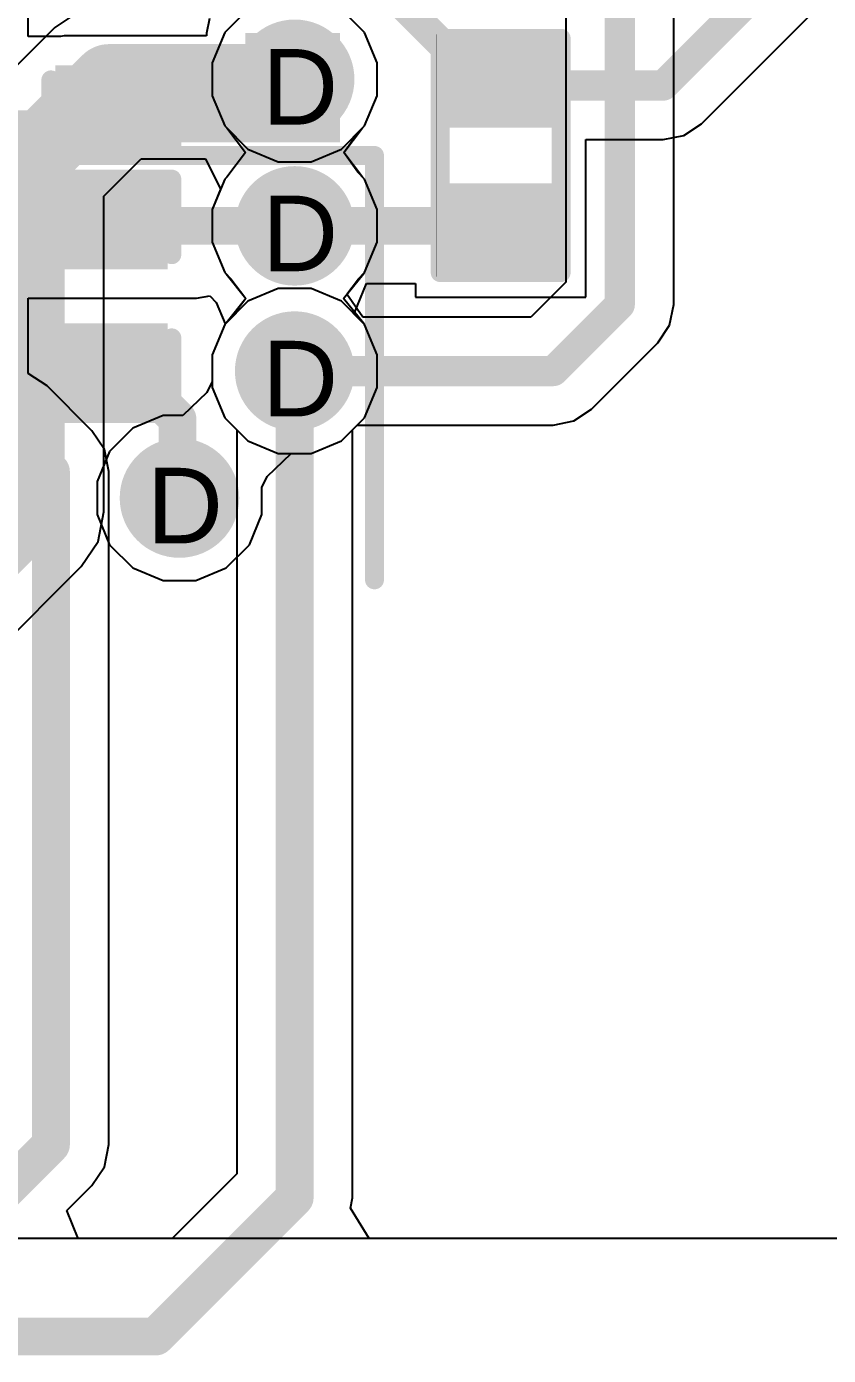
# Model space of a CAD drawing. Header units: inches. Extents: x 0 to 5401, y 0 to 5414.
# Drawn here: x 119.18 to 124.57, y 51.99 to 60.92 of the extents above; entities that cross this region are included whole.
import ezdxf

# ---------------------------------------------------------------- set-up
doc = ezdxf.new("R2010")
doc.units = ezdxf.units.IN
for name, color, linetype in [('Bottom Layer', 5, 'Continuous'), ('Bottom Solder', 6, 'Continuous'), ('Drill Drawing', 1, 'Continuous'), ('Layer 1', 16, 'Continuous'), ('Layer 2', 76, 'Continuous'), ('Top Layer', 1, 'Continuous'), ('Top Overlay', 2, 'Continuous'), ('Top Paste', 8, 'Continuous'), ('Top Solder', 216, 'Continuous'), ('Via Holes', 16, 'Continuous')]:
    doc.layers.add(name, color=color, linetype=linetype)
doc.styles.add('Arial', font='', dxfattribs={"height": 0.2})
doc.styles.get('Arial').set_extended_font_data('Arial')

# ---------------------------------------------------------------- blocks, each defined once
blk = doc.blocks.new('R___0402_69')
at = {"layer": 'Top Layer'}
for points in [[(-0.6985, -0.3175), (-0.6985, 0.3174999999999999), (-0.2413000000000001, 0.3175), (-0.2412999999999999, -0.3174999999999999)], [(0.2413000000000001, -0.3175), (0.2412999999999999, 0.3174999999999999), (0.6985, 0.3175), (0.6985, -0.3174999999999999)]]:
    blk.add_hatch(color=1, dxfattribs=at).paths.add_polyline_path(points)
at = {"layer": 'Top Paste'}
for points in [[(-0.6985, -0.3175), (-0.6985, 0.3174999999999999), (-0.2413000000000001, 0.3175), (-0.2412999999999999, -0.3174999999999999)], [(0.2413000000000001, -0.3175), (0.2412999999999999, 0.3174999999999999), (0.6985, 0.3175), (0.6985, -0.3174999999999999)]]:
    blk.add_hatch(color=8, dxfattribs=at).paths.add_polyline_path(points)
at = {"layer": 'Top Solder'}
for points in [[(-0.75350116, -0.3725011600000001), (-0.75350116, 0.3725011599999999), (-0.18629884, 0.3725011600000001), (-0.1862988399999999, -0.3725011599999999)], [(0.18629884, -0.3725011600000001), (0.1862988399999999, 0.3725011599999999), (0.75350116, 0.3725011600000001), (0.75350116, -0.3725011599999999)]]:
    blk.add_hatch(color=216, dxfattribs=at).paths.add_polyline_path(points)
at = {"layer": 'Top Overlay'}
for points in [[(0.7874, 0.4064, 0.127, 0.127, 0), (-0.7874, 0.4064, 0.127, 0.127, 0)], [(-0.7874, -0.4064, 0.127, 0.127, 0), (-0.7874, 0.4064, 0.127, 0.127, 0)], [(0.7874, -0.4064, 0.127, 0.127, 0), (0.7874, 0.4064, 0.127, 0.127, 0)], [(0.7874, -0.4064, 0.127, 0.127, 0), (-0.7874, -0.4064, 0.127, 0.127, 0)], [(0.8128, -0.4318, 0.0032258, 0.0032258, 0), (-0.8128, -0.4318, 0.0032258, 0.0032258, 0)]]:
    blk.add_lwpolyline(points, format="xyseb", dxfattribs=at)
for points in [[(-0.8191499999999999, 0.4064, 0.0635, 0.0635, 1), (-0.7556499999999999, 0.4064, 0.0635, 0.0635, 1)], [(-0.8191499999999999, 0.4064, 0.0635, 0.0635, 1), (-0.7556499999999999, 0.4064, 0.0635, 0.0635, 1)], [(0.7556499999999999, 0.4064, 0.0635, 0.0635, 1), (0.8191499999999999, 0.4064, 0.0635, 0.0635, 1)], [(0.7556499999999999, 0.4064, 0.0635, 0.0635, 1), (0.8191499999999999, 0.4064, 0.0635, 0.0635, 1)], [(-0.8191499999999999, -0.4064, 0.0635, 0.0635, 1), (-0.7556499999999999, -0.4064, 0.0635, 0.0635, 1)], [(-0.8191499999999999, -0.4064, 0.0635, 0.0635, 1), (-0.7556499999999999, -0.4064, 0.0635, 0.0635, 1)], [(0.7556499999999999, -0.4064, 0.0635, 0.0635, 1), (0.8191499999999999, -0.4064, 0.0635, 0.0635, 1)], [(0.7556499999999999, -0.4064, 0.0635, 0.0635, 1), (0.8191499999999999, -0.4064, 0.0635, 0.0635, 1)], [(-0.81360518, -0.4318, 0.0016129, 0.0016129, 1), (-0.8119948199999999, -0.4318, 0.0016129, 0.0016129, 1)], [(0.8119948199999999, -0.4318, 0.0016129, 0.0016129, 1), (0.81360518, -0.4318, 0.0016129, 0.0016129, 1)]]:
    blk.add_lwpolyline(points, format="xyseb", close=True, dxfattribs=at)
blk = doc.blocks.new('____0402_249')
at = {"layer": 'Top Layer'}
for points in [[(-0.6985, -0.3175), (-0.6985, 0.3175), (-0.2412999999999999, 0.3175), (-0.2413, -0.3175)], [(0.2412999999999999, -0.3175), (0.2413, 0.3175), (0.6985, 0.3175), (0.6985, -0.3175)]]:
    blk.add_hatch(color=1, dxfattribs=at).paths.add_polyline_path(points)
at = {"layer": 'Top Paste'}
for points in [[(-0.6985, -0.3175), (-0.6985, 0.3175), (-0.2412999999999999, 0.3175), (-0.2413, -0.3175)], [(0.2412999999999999, -0.3175), (0.2413, 0.3175), (0.6985, 0.3175), (0.6985, -0.3175)]]:
    blk.add_hatch(color=8, dxfattribs=at).paths.add_polyline_path(points)
at = {"layer": 'Top Solder'}
for points in [[(-0.7584998799999999, -0.37749988), (-0.7584998799999999, 0.37749988), (-0.18130012, 0.37749988), (-0.18130012, -0.37749988)], [(0.18130012, -0.37749988), (0.18130012, 0.37749988), (0.7584998799999999, 0.37749988), (0.7584998799999999, -0.37749988)]]:
    blk.add_hatch(color=216, dxfattribs=at).paths.add_polyline_path(points)
at = {"layer": 'Top Overlay'}
for points in [[(-0.7874, 0.4064, 0.127, 0.127, 0), (-0.7874, -0.4064, 0.127, 0.127, 0)], [(-0.7874, 0.4064, 0.127, 0.127, 0), (-0.2794, 0.4064, 0.127, 0.127, 0)], [(0.2794, 0.4064, 0.127, 0.127, 0), (0.7874, 0.4064, 0.127, 0.127, 0)], [(0.7874, 0.4064, 0.127, 0.127, 0), (0.7874, -0.4064, 0.127, 0.127, 0)], [(-0.7874, -0.4064, 0.127, 0.127, 0), (-0.2794, -0.4064, 0.127, 0.127, 0)], [(0.2794, -0.4064, 0.127, 0.127, 0), (0.7874, -0.4064, 0.127, 0.127, 0)]]:
    blk.add_lwpolyline(points, format="xyseb", dxfattribs=at)
for points in [[(-0.8191499999999999, 0.4064, 0.0635, 0.0635, 1), (-0.7556499999999999, 0.4064, 0.0635, 0.0635, 1)], [(-0.8191499999999999, 0.4064, 0.0635, 0.0635, 1), (-0.7556499999999999, 0.4064, 0.0635, 0.0635, 1)], [(-0.31115, 0.4064, 0.0635, 0.0635, 1), (-0.24765, 0.4064, 0.0635, 0.0635, 1)], [(0.24765, 0.4064, 0.0635, 0.0635, 1), (0.31115, 0.4064, 0.0635, 0.0635, 1)], [(0.7556499999999999, 0.4064, 0.0635, 0.0635, 1), (0.8191499999999999, 0.4064, 0.0635, 0.0635, 1)], [(0.7556499999999999, 0.4064, 0.0635, 0.0635, 1), (0.8191499999999999, 0.4064, 0.0635, 0.0635, 1)], [(-0.8191499999999999, -0.4064, 0.0635, 0.0635, 1), (-0.7556499999999999, -0.4064, 0.0635, 0.0635, 1)], [(-0.8191499999999999, -0.4064, 0.0635, 0.0635, 1), (-0.7556499999999999, -0.4064, 0.0635, 0.0635, 1)], [(-0.31115, -0.4064, 0.0635, 0.0635, 1), (-0.24765, -0.4064, 0.0635, 0.0635, 1)], [(0.24765, -0.4064, 0.0635, 0.0635, 1), (0.31115, -0.4064, 0.0635, 0.0635, 1)], [(0.7556499999999999, -0.4064, 0.0635, 0.0635, 1), (0.8191499999999999, -0.4064, 0.0635, 0.0635, 1)], [(0.7556499999999999, -0.4064, 0.0635, 0.0635, 1), (0.8191499999999999, -0.4064, 0.0635, 0.0635, 1)]]:
    blk.add_lwpolyline(points, format="xyseb", close=True, dxfattribs=at)
blk = doc.blocks.new('____0402_250')
at = {"layer": 'Top Layer'}
for points in [[(-0.6985, -0.3175), (-0.6985, 0.3174999999999999), (-0.2413000000000001, 0.3175), (-0.2412999999999999, -0.3174999999999999)], [(0.2413000000000001, -0.3175), (0.2412999999999999, 0.3174999999999999), (0.6985, 0.3175), (0.6985, -0.3174999999999999)]]:
    blk.add_hatch(color=1, dxfattribs=at).paths.add_polyline_path(points)
at = {"layer": 'Top Paste'}
for points in [[(-0.6985, -0.3175), (-0.6985, 0.3174999999999999), (-0.2413000000000001, 0.3175), (-0.2412999999999999, -0.3174999999999999)], [(0.2413000000000001, -0.3175), (0.2412999999999999, 0.3174999999999999), (0.6985, 0.3175), (0.6985, -0.3174999999999999)]]:
    blk.add_hatch(color=8, dxfattribs=at).paths.add_polyline_path(points)
at = {"layer": 'Top Solder'}
for points in [[(-0.7584998799999999, -0.3774998800000001), (-0.7584998799999999, 0.3774998799999999), (-0.1813001200000001, 0.3774998800000001), (-0.1813001199999999, -0.3774998799999999)], [(0.1813001200000001, -0.3774998800000001), (0.1813001199999999, 0.3774998799999999), (0.7584998799999999, 0.3774998800000001), (0.7584998799999999, -0.3774998799999999)]]:
    blk.add_hatch(color=216, dxfattribs=at).paths.add_polyline_path(points)
at = {"layer": 'Top Overlay'}
for points in [[(-0.7874, -0.4064, 0.127, 0.127, 0), (-0.7874, 0.4064, 0.127, 0.127, 0)], [(-0.2794, 0.4064, 0.127, 0.127, 0), (-0.7874, 0.4064, 0.127, 0.127, 0)], [(0.7874, 0.4064, 0.127, 0.127, 0), (0.2794, 0.4064, 0.127, 0.127, 0)], [(0.7874, -0.4064, 0.127, 0.127, 0), (0.7874, 0.4064, 0.127, 0.127, 0)], [(-0.2794, -0.4064, 0.127, 0.127, 0), (-0.7874, -0.4064, 0.127, 0.127, 0)], [(0.7874, -0.4064, 0.127, 0.127, 0), (0.2794, -0.4064, 0.127, 0.127, 0)]]:
    blk.add_lwpolyline(points, format="xyseb", dxfattribs=at)
for points in [[(-0.8191499999999999, 0.4064, 0.0635, 0.0635, 1), (-0.7556499999999999, 0.4064, 0.0635, 0.0635, 1)], [(-0.8191499999999999, 0.4064, 0.0635, 0.0635, 1), (-0.7556499999999999, 0.4064, 0.0635, 0.0635, 1)], [(-0.31115, 0.4064, 0.0635, 0.0635, 1), (-0.24765, 0.4064, 0.0635, 0.0635, 1)], [(0.24765, 0.4064, 0.0635, 0.0635, 1), (0.31115, 0.4064, 0.0635, 0.0635, 1)], [(0.7556499999999999, 0.4064, 0.0635, 0.0635, 1), (0.8191499999999999, 0.4064, 0.0635, 0.0635, 1)], [(0.7556499999999999, 0.4064, 0.0635, 0.0635, 1), (0.8191499999999999, 0.4064, 0.0635, 0.0635, 1)], [(-0.8191499999999999, -0.4064, 0.0635, 0.0635, 1), (-0.7556499999999999, -0.4064, 0.0635, 0.0635, 1)], [(-0.8191499999999999, -0.4064, 0.0635, 0.0635, 1), (-0.7556499999999999, -0.4064, 0.0635, 0.0635, 1)], [(-0.31115, -0.4064, 0.0635, 0.0635, 1), (-0.24765, -0.4064, 0.0635, 0.0635, 1)], [(0.24765, -0.4064, 0.0635, 0.0635, 1), (0.31115, -0.4064, 0.0635, 0.0635, 1)], [(0.7556499999999999, -0.4064, 0.0635, 0.0635, 1), (0.8191499999999999, -0.4064, 0.0635, 0.0635, 1)], [(0.7556499999999999, -0.4064, 0.0635, 0.0635, 1), (0.8191499999999999, -0.4064, 0.0635, 0.0635, 1)]]:
    blk.add_lwpolyline(points, format="xyseb", close=True, dxfattribs=at)

msp = doc.modelspace()

# ---------------------------------------------------------------- hatches: boundary and pattern name
at = {"layer": 'Bottom Layer'}
h = msp.add_hatch(color=5, dxfattribs=at)
edge = h.paths.add_edge_path()
edge.add_arc((120.9802127, 60.56721185999999), 0.2999994, 0, 360)
h = msp.add_hatch(color=5, dxfattribs=at)
edge = h.paths.add_edge_path()
edge.add_arc((120.9802127, 59.58195856), 0.2999994, 0, 360)
h = msp.add_hatch(color=5, dxfattribs=at)
edge = h.paths.add_edge_path()
edge.add_arc((120.9802127, 58.60600927999999), 0.2999994, 0, 360)
h = msp.add_hatch(color=5, dxfattribs=at)
edge = h.paths.add_edge_path()
edge.add_arc((120.20608166, 57.75256419999999), 0.2999994, 0, 360)
at = {"layer": 'Bottom Solder'}
h = msp.add_hatch(color=6, dxfattribs=at)
edge = h.paths.add_edge_path()
edge.add_arc((120.9802127, 60.56721185999999), 0.4015993999999999, 0, 360)
h = msp.add_hatch(color=6, dxfattribs=at)
edge = h.paths.add_edge_path()
edge.add_arc((120.9802127, 59.58195856), 0.4015993999999999, 0, 360)
h = msp.add_hatch(color=6, dxfattribs=at)
edge = h.paths.add_edge_path()
edge.add_arc((120.9802127, 58.60600927999999), 0.4015993999999999, 0, 360)
h = msp.add_hatch(color=6, dxfattribs=at)
edge = h.paths.add_edge_path()
edge.add_arc((120.20608166, 57.75256419999999), 0.4015993999999999, 0, 360)
at = {"layer": 'Layer 1'}
h = msp.add_hatch(color=16, dxfattribs=at)
edge = h.paths.add_edge_path()
edge.add_arc((120.9802127, 60.56721185999999), 0.2999994, 0, 360)
h = msp.add_hatch(color=16, dxfattribs=at)
edge = h.paths.add_edge_path()
edge.add_arc((120.9802127, 59.58195856), 0.2999994, 0, 360)
h = msp.add_hatch(color=16, dxfattribs=at)
edge = h.paths.add_edge_path()
edge.add_arc((120.9802127, 58.60600927999999), 0.2999994, 0, 360)
h = msp.add_hatch(color=16, dxfattribs=at)
edge = h.paths.add_edge_path()
edge.add_arc((120.20608166, 57.75256419999999), 0.2999994, 0, 360)
at = {"layer": 'Layer 2'}
h = msp.add_hatch(color=76, dxfattribs=at)
edge = h.paths.add_edge_path()
edge.add_arc((120.9802127, 60.56721185999999), 0.2999994, 0, 360)
h = msp.add_hatch(color=76, dxfattribs=at)
edge = h.paths.add_edge_path()
edge.add_arc((120.9802127, 59.58195856), 0.2999994, 0, 360)
h = msp.add_hatch(color=76, dxfattribs=at)
edge = h.paths.add_edge_path()
edge.add_arc((120.9802127, 58.60600927999999), 0.2999994, 0, 360)
h = msp.add_hatch(color=76, dxfattribs=at)
edge = h.paths.add_edge_path()
edge.add_arc((120.20608166, 57.75256419999999), 0.2999994, 0, 360)
at = {"layer": 'Top Layer'}
for points in [[(120.64773686, 60.14410882), (121.28548006, 60.14410882), (121.28548006, 60.8772087), (120.64773686, 60.8772087)], [(119.4308127, 60.14410882), (121.28548006, 60.14410882), (121.28548006, 60.60130881999999), (119.4308127, 60.60130881999999)]]:
    msp.add_hatch(color=1, dxfattribs=at).paths.add_polyline_path(points)
h = msp.add_hatch(color=1, dxfattribs=at)
edge = h.paths.add_edge_path()
edge.add_arc((120.9802127, 60.56721185999999), 0.2999994, 0, 360)
h = msp.add_hatch(color=1, dxfattribs=at)
edge = h.paths.add_edge_path()
edge.add_arc((120.9802127, 59.58195856), 0.2999994, 0, 360)
h = msp.add_hatch(color=1, dxfattribs=at)
edge = h.paths.add_edge_path()
edge.add_arc((120.9802127, 58.60600927999999), 0.2999994, 0, 360)
h = msp.add_hatch(color=1, dxfattribs=at)
edge = h.paths.add_edge_path()
edge.add_arc((120.20608166, 57.75256419999999), 0.2999994, 0, 360)
at = {"layer": 'Top Solder'}
h = msp.add_hatch(color=216, dxfattribs=at)
edge = h.paths.add_edge_path()
edge.add_arc((120.9802127, 60.56721185999999), 0.4015993999999999, 0, 360)
h = msp.add_hatch(color=216, dxfattribs=at)
edge = h.paths.add_edge_path()
edge.add_arc((120.9802127, 59.58195856), 0.4015993999999999, 0, 360)
h = msp.add_hatch(color=216, dxfattribs=at)
edge = h.paths.add_edge_path()
edge.add_arc((120.9802127, 58.60600927999999), 0.4015993999999999, 0, 360)
h = msp.add_hatch(color=216, dxfattribs=at)
edge = h.paths.add_edge_path()
edge.add_arc((120.20608166, 57.75256419999999), 0.4015993999999999, 0, 360)
at = {"layer": 'Via Holes'}
h = msp.add_hatch(color=7, dxfattribs=at)
edge = h.paths.add_edge_path()
edge.add_arc((120.9802127, 60.56721185999999), 0.1499997, 0, 360)
h = msp.add_hatch(color=7, dxfattribs=at)
edge = h.paths.add_edge_path()
edge.add_arc((120.9802127, 59.58195856), 0.1499997, 0, 360)
h = msp.add_hatch(color=7, dxfattribs=at)
edge = h.paths.add_edge_path()
edge.add_arc((120.9802127, 58.60600927999999), 0.1499997, 0, 360)
h = msp.add_hatch(color=7, dxfattribs=at)
edge = h.paths.add_edge_path()
edge.add_arc((120.20608166, 57.75256419999999), 0.1499997, 0, 360)

# ---------------------------------------------------------------- linework, layer by layer
at = {"layer": 'Bottom Layer'}
for p, q in [((123.52717992, 59.05236601999999), (123.52717992, 68.64106414)), ((122.80204548, 63.24457506), (122.80204548, 59.20253336)), ((119.53553944, 61.0281355), (119.3675032, 60.91585734)), ((121.4498714, 60.88102632), (121.29402716, 61.03687056)), ((119.3675032, 60.91585734), (118.81408038, 60.36243451999999)), ((121.5342121, 60.67740976), (121.4498714, 60.88102632)), ((121.5342121, 60.45701396), (121.5342121, 60.67740976)), ((121.4498714, 60.25339739999999), (121.5342121, 60.45701396)), ((121.3102222, 60.07458648), (121.40380596, 60.20733196)), ((121.40380596, 60.20733196), (121.4498714, 60.25339739999999)), ((119.69827978, 59.7816432), (119.94829452, 60.03165794)), ((119.94829452, 60.03165794), (120.38094288, 60.03165794)), ((120.38094288, 60.03165794), (120.48266988, 59.8284554)), ((121.40380596, 59.94183846), (121.3102222, 60.07458648)), ((121.4498714, 59.89577301999999), (121.40380596, 59.94183846)), ((121.5342121, 59.69215646), (121.4498714, 59.89577301999999)), ((119.69827978, 57.65938684), (119.69827978, 59.7816432)), ((120.48266988, 59.8284554), (120.4262133, 59.69215646)), ((120.4262133, 59.69215646), (120.4262133, 59.47176066)), ((121.5342121, 59.47176066), (121.5342121, 59.69215646)), ((120.4262133, 59.47176066), (120.510554, 59.26814409999999)), ((121.4498714, 59.26814409999999), (121.5342121, 59.47176066)), ((120.510554, 59.26814409999999), (120.55196616, 59.22673194)), ((120.55196616, 59.22673194), (120.65252222, 59.09398392)), ((121.33011802, 59.12331076), (121.40845924, 59.22673194)), ((121.40845924, 59.22673194), (121.4498714, 59.26814409999999)), ((122.80204548, 59.20253336), (122.56808608, 58.9685765)), ((120.65252222, 59.09398392), (120.55196616, 58.96123590000001)), ((121.43761844, 58.9685765), (121.33011802, 59.12331076)), ((123.49958028, 58.91360582), (123.52718246, 59.05235332)), ((123.52718246, 59.05235332), (123.52717992, 59.05236601999999)), ((120.55196616, 58.96123590000001), (120.510554, 58.91982374)), ((122.56808608, 58.9685765), (121.43761844, 58.9685765)), ((120.510554, 58.91982374), (120.4262133, 58.71620718)), ((123.4209876, 58.79597842), (123.49958028, 58.91360582)), ((122.97464356, 58.34963438), (123.42097998, 58.79597334)), ((123.42097998, 58.79597334), (123.4209876, 58.79597842)), ((120.4262133, 58.71620718), (120.4262133, 58.49581138)), ((120.4262133, 58.49581138), (120.510554, 58.29219481999999)), ((122.85701616, 58.27104169999999), (122.97464356, 58.34963438)), ((120.510554, 58.29219481999999), (120.66639824, 58.13635058)), ((121.29402716, 58.13635058), (121.40111864, 58.24344206)), ((121.40111864, 58.24344206), (122.71825596, 58.24344206)), ((122.71825596, 58.24344206), (122.71826866, 58.24343952)), ((122.71826866, 58.24343952), (122.85701616, 58.27104169999999)), ((120.66639824, 58.13635058), (120.8700148, 58.05200987999999)), ((121.0904106, 58.05200987999999), (121.29402716, 58.13635058)), ((120.8700148, 58.05200987999999), (121.0904106, 58.05200987999999)), ((119.6588539, 57.46117539999999), (119.69827978, 57.65938684)), ((119.54657574, 57.29313916), (119.6588539, 57.46117539999999)), ((118.95440014, 56.70096356), (119.54657574, 57.29313916))]:
    msp.add_line(p, q, dxfattribs=at)
for points in [[(123.1646127, 59.05235332, 0.2032, 0.2032, 0), (123.1646127, 68.64107684, 0.2032, 0.2032, 0)], [(119.18032806, 59.99618684, 0.508, 0.508, 0), (119.73375088, 60.54960965999999, 0.508, 0.508, 0)], [(119.73375088, 60.54960965999999, 0.508, 0.508, 0), (120.9626105, 60.54960965999999, 0.508, 0.508, 0)], [(120.9626105, 60.54960965999999, 0.508, 0.508, 0), (120.9802127, 60.56721185999999, 0.508, 0.508, 0)], [(119.18032806, 57.65938684, 0.508, 0.508, 0), (119.18032806, 59.99618684, 0.508, 0.508, 0)], [(122.71826866, 58.60600927999999, 0.2032, 0.2032, 0), (123.1646127, 59.05235332, 0.2032, 0.2032, 0)], [(120.9802127, 58.60600927999999, 0.2032, 0.2032, 0), (122.71826866, 58.60600927999999, 0.2032, 0.2032, 0)], [(118.58815246, 57.06721123999999, 0.508, 0.508, 0), (119.18032806, 57.65938684, 0.508, 0.508, 0)]]:
    msp.add_lwpolyline(points, format="xyseb", dxfattribs=at)
for points in [[(119.60675088, 60.54960965999999, 0.254, 0.254, 1), (119.86075088, 60.54960965999999, 0.254, 0.254, 1)], [(119.60675088, 60.54960965999999, 0.254, 0.254, 1), (119.86075088, 60.54960965999999, 0.254, 0.254, 1)], [(120.8356105, 60.54960965999999, 0.254, 0.254, 1), (121.0896105, 60.54960965999999, 0.254, 0.254, 1)], [(120.8356105, 60.54960965999999, 0.254, 0.254, 1), (121.0896105, 60.54960965999999, 0.254, 0.254, 1)], [(120.8532127, 60.56721185999999, 0.254, 0.254, 1), (121.1072127, 60.56721185999999, 0.254, 0.254, 1)], [(119.05332806, 59.99618684, 0.254, 0.254, 1), (119.30732806, 59.99618684, 0.254, 0.254, 1)], [(119.05332806, 59.99618684, 0.254, 0.254, 1), (119.30732806, 59.99618684, 0.254, 0.254, 1)], [(123.1138127, 59.05235332, 0.1016, 0.1016, 1), (123.2154127, 59.05235332, 0.1016, 0.1016, 1)], [(123.1138127, 59.05235332, 0.1016, 0.1016, 1), (123.2154127, 59.05235332, 0.1016, 0.1016, 1)], [(120.9294127, 58.60600927999999, 0.1016, 0.1016, 1), (121.0310127, 58.60600927999999, 0.1016, 0.1016, 1)], [(122.66746866, 58.60600927999999, 0.1016, 0.1016, 1), (122.76906866, 58.60600927999999, 0.1016, 0.1016, 1)], [(122.66746866, 58.60600927999999, 0.1016, 0.1016, 1), (122.76906866, 58.60600927999999, 0.1016, 0.1016, 1)], [(119.05332806, 57.65938684, 0.254, 0.254, 1), (119.30732806, 57.65938684, 0.254, 0.254, 1)], [(119.05332806, 57.65938684, 0.254, 0.254, 1), (119.30732806, 57.65938684, 0.254, 0.254, 1)]]:
    msp.add_lwpolyline(points, format="xyseb", close=True, dxfattribs=at)
at = {"layer": 'Layer 1'}
for p, q in [((120.66639824, 61.03687056), (120.510554, 60.88102632)), ((121.4498714, 60.88102632), (121.29402716, 61.03687056)), ((120.510554, 60.88102632), (120.4262133, 60.67740976)), ((121.5342121, 60.67740976), (121.4498714, 60.88102632)), ((120.4262133, 60.67740976), (120.4262133, 60.45701396)), ((121.5342121, 60.45701396), (121.5342121, 60.67740976)), ((120.4262133, 60.45701396), (120.510554, 60.25339739999999)), ((121.4498714, 60.25339739999999), (121.5342121, 60.45701396)), ((120.510554, 60.25339739999999), (120.5234318, 60.2405196)), ((120.5234318, 60.2405196), (120.64901448, 60.07458394)), ((121.31141092, 60.07458648), (121.4369936, 60.2405196)), ((121.4369936, 60.2405196), (121.4498714, 60.25339739999999)), ((120.64901448, 60.07458394), (120.5234318, 59.90865082000001)), ((121.4369936, 59.90865082000001), (121.31141092, 60.07458648)), ((120.510554, 59.89577301999999), (120.4262133, 59.69215646)), ((120.5234318, 59.90865082000001), (120.510554, 59.89577301999999)), ((121.4498714, 59.89577301999999), (121.4369936, 59.90865082000001)), ((121.5342121, 59.69215646), (121.4498714, 59.89577301999999)), ((120.4262133, 59.69215646), (120.4262133, 59.47176066)), ((121.5342121, 59.47176066), (121.5342121, 59.69215646)), ((120.4262133, 59.47176066), (120.510554, 59.26814409999999)), ((121.4498714, 59.26814409999999), (121.5342121, 59.47176066)), ((120.510554, 59.26814409999999), (120.51877852, 59.25991957999999)), ((120.51877852, 59.25991957999999), (120.65172212, 59.09398392)), ((121.30870328, 59.09398392), (121.44164688, 59.25991957999999)), ((121.44164688, 59.25991957999999), (121.4498714, 59.26814409999999)), ((120.65172212, 59.09398392), (120.51877852, 58.92804825999999)), ((121.44164688, 58.92804825999999), (121.30870328, 59.09398392)), ((120.510554, 58.91982374), (120.4262133, 58.71620718)), ((120.51877852, 58.92804825999999), (120.510554, 58.91982374)), ((121.4498714, 58.91982374), (121.44164688, 58.92804825999999)), ((121.5342121, 58.71620718), (121.4498714, 58.91982374)), ((120.4262133, 58.71620718), (120.4262133, 58.49581138)), ((121.5342121, 58.49581138), (121.5342121, 58.71620718)), ((120.4262133, 58.49581138), (120.510554, 58.29219481999999)), ((121.4498714, 58.29219481999999), (121.5342121, 58.49581138)), ((120.510554, 58.29219481999999), (120.66639824, 58.13635058)), ((121.29402716, 58.13635058), (121.4498714, 58.29219481999999)), ((120.66639824, 58.13635058), (120.8700148, 58.05200987999999)), ((121.0904106, 58.05200987999999), (121.29402716, 58.13635058)), ((120.8700148, 58.05200987999999), (121.0904106, 58.05200987999999))]:
    msp.add_line(p, q, dxfattribs=at)
at = {"layer": 'Layer 2'}
for p, q in [((120.66639824, 61.03687056), (120.510554, 60.88102632)), ((121.4498714, 60.88102632), (121.29402716, 61.03687056)), ((120.510554, 60.88102632), (120.4262133, 60.67740976)), ((121.5342121, 60.67740976), (121.4498714, 60.88102632)), ((120.4262133, 60.67740976), (120.4262133, 60.45701396)), ((121.5342121, 60.45701396), (121.5342121, 60.67740976)), ((120.4262133, 60.45701396), (120.510554, 60.25339739999999)), ((121.4498714, 60.25339739999999), (121.5342121, 60.45701396)), ((120.510554, 60.25339739999999), (120.66639824, 60.09755316)), ((121.29402716, 60.09755316), (121.4498714, 60.25339739999999)), ((120.66639824, 60.09755316), (120.8700148, 60.01321245999999)), ((121.0904106, 60.01321245999999), (121.29402716, 60.09755316)), ((120.8700148, 60.01321245999999), (121.0904106, 60.01321245999999)), ((120.8700148, 59.16000868), (120.66639824, 59.07566797999999)), ((121.0904106, 59.16000868), (120.8700148, 59.16000868)), ((121.29402716, 59.07566797999999), (121.0904106, 59.16000868)), ((120.66639824, 59.07566797999999), (120.510554, 58.91982374)), ((121.4498714, 58.91982374), (121.29402716, 59.07566797999999)), ((120.510554, 58.91982374), (120.4262133, 58.71620718)), ((121.5342121, 58.71620718), (121.4498714, 58.91982374)), ((120.4262133, 58.71620718), (120.4262133, 58.53595607999999)), ((121.5342121, 58.49581138), (121.5342121, 58.71620718)), ((120.4262133, 58.53595607999999), (120.3904882, 58.46141469999999)), ((120.3904882, 58.46141469999999), (120.22967318, 58.3065636)), ((121.4498714, 58.29219481999999), (121.5342121, 58.49581138)), ((120.09588376, 58.3065636), (119.8922672, 58.22222289999999)), ((120.22967318, 58.3065636), (120.09588376, 58.3065636)), ((121.29402716, 58.13635058), (121.4498714, 58.29219481999999)), ((119.8922672, 58.22222289999999), (119.73642296, 58.06637866)), ((119.73642296, 58.06637866), (119.65208226, 57.8627621)), ((121.0904106, 58.05200987999999), (121.29402716, 58.13635058)), ((120.79580616, 57.89715878), (120.95662118, 58.05200987999999)), ((120.95662118, 58.05200987999999), (121.0904106, 58.05200987999999)), ((120.76008106, 57.8226174), (120.79580616, 57.89715878)), ((119.65208226, 57.8627621), (119.65208226, 57.6423663)), ((120.76008106, 57.6423663), (120.76008106, 57.8226174)), ((119.65208226, 57.6423663), (119.73642296, 57.43874973999999)), ((120.67574036, 57.43874973999999), (120.76008106, 57.6423663)), ((119.73642296, 57.43874973999999), (119.8922672, 57.2829055)), ((120.51989612, 57.2829055), (120.67574036, 57.43874973999999)), ((119.8922672, 57.2829055), (120.09588376, 57.19856479999999)), ((120.31627956, 57.19856479999999), (120.51989612, 57.2829055)), ((120.09588376, 57.19856479999999), (120.31627956, 57.19856479999999))]:
    msp.add_line(p, q, dxfattribs=at)
at = {"layer": 'Top Layer'}
for p, q in [((119.18901232, 60.85530882), (119.18901232, 61.61000885999999)), ((123.71352702, 60.26873391999999), (124.57187938, 61.12708882)), ((120.40847394, 60.97631696), (120.388761, 60.87721124)), ((119.40579624, 60.85530882), (119.18901232, 60.85530882)), ((119.4308127, 60.86028468), (119.40579624, 60.85530882)), ((120.388761, 60.86028468), (119.4308127, 60.86028468)), ((120.388761, 60.87721124), (120.388761, 60.86028468)), ((123.59589962, 60.19014124), (123.71352702, 60.26873391999999)), ((122.9360127, 59.10270882), (122.9360127, 60.1625416)), ((122.9360127, 60.1625416), (123.45713942, 60.1625416)), ((123.45713942, 60.1625416), (123.45715212, 60.16253906)), ((123.45715212, 60.16253906), (123.59589962, 60.19014124)), ((121.38189338, 58.99630568), (121.46357216, 59.1934935)), ((121.46357216, 59.1934935), (121.7930127, 59.1934935)), ((121.7930127, 59.1934935), (121.7930127, 59.10270882)), ((119.18901232, 58.59010634), (119.18901232, 59.09601084)), ((119.18901232, 59.09601084), (120.31981016, 59.09601084)), ((120.31981016, 59.09600829999999), (120.41078026, 59.11137784)), ((120.31981016, 59.09601084), (120.31981016, 59.09600829999999)), ((120.41078026, 59.11137784), (120.45339638, 59.06605662)), ((120.45339638, 59.06605662), (120.51335816, 58.92262789999999)), ((121.7930127, 59.10270882), (122.9360127, 59.10270882)), ((121.40845924, 58.96123590000001), (121.38189338, 58.99630568)), ((121.4498714, 58.91982374), (121.40845924, 58.96123590000001)), ((120.510554, 58.91982374), (120.4262133, 58.71620718)), ((120.51335816, 58.92262789999999), (120.510554, 58.91982374)), ((121.5342121, 58.71620718), (121.4498714, 58.91982374)), ((120.4262133, 58.71620718), (120.4262133, 58.49581138)), ((121.5342121, 58.49581138), (121.5342121, 58.71620718)), ((119.19002832, 58.58990313999999), (119.18901232, 58.59010634)), ((119.3160555, 58.50569452), (119.19002832, 58.58990313999999)), ((119.61722838, 58.20452164), (119.3160555, 58.50569452)), ((120.4262133, 58.49581138), (120.510554, 58.29219481999999)), ((121.4498714, 58.29219481999999), (121.5342121, 58.49581138)), ((120.510554, 58.29219481999999), (120.59174764, 58.21100118)), ((121.36867776, 58.21100118), (121.4498714, 58.29219481999999)), ((119.701437, 58.07849446), (119.61722838, 58.20452164)), ((120.59174764, 58.21100118), (120.59174764, 53.21094513999999)), ((121.36867776, 53.05003868), (121.36867776, 58.21100118)), ((119.73100768, 57.92983587999999), (119.701437, 58.07849446)), ((119.73100768, 53.40643116), (119.73100768, 57.92983587999999)), ((119.701437, 53.25777258), (119.73100768, 53.40643116)), ((119.61722838, 53.13174539999999), (119.701437, 53.25777258)), ((120.59174764, 53.21094513999999), (120.15615542, 52.77535292)), ((119.44856984, 52.96308686), (119.61722838, 53.13174539999999)), ((121.35445884, 52.97855546), (121.36867776, 53.05003868)), ((121.48068414, 52.77535292), (121.35445884, 52.97855546)), ((119.52633194, 52.77535292), (119.44856984, 52.96308686)), ((135.3058127, 52.77535292), (105.54395198, 52.77535292)), ((120.15615542, 52.77535292), (119.52633194, 52.77535292)), ((131.05628856, 52.77535292), (121.48068414, 52.77535292))]:
    msp.add_line(p, q, dxfattribs=at)
for points in [[(120.52169444, 62.25183892, 0.2032, 0.2032, 0), (122.12142454, 60.65210882, 0.2032, 0.2032, 0)], [(123.45715212, 60.52510881999999, 0.2032, 0.2032, 0), (124.67120862, 61.73916532, 0.2032, 0.2032, 0)], [(122.12142454, 60.65210882, 0.2032, 0.2032, 0), (122.2375127, 60.65210882, 0.2032, 0.2032, 0)], [(122.2375127, 60.65210882, 0.2032, 0.2032, 0), (122.3645127, 60.52510881999999, 0.2032, 0.2032, 0)], [(122.2756127, 60.52510881999999, 0.2032, 0.2032, 0), (123.45715212, 60.52510881999999, 0.2032, 0.2032, 0)], [(119.51771372, 60.23100984, 0.254, 0.254, 0), (119.6594127, 60.37270882, 0.254, 0.254, 0)], [(119.6594127, 60.37270882, 0.254, 0.254, 0), (119.7483127, 60.37270882, 0.254, 0.254, 0)], [(118.58501302, 60.23100984, 0.254, 0.254, 0), (119.51771372, 60.23100984, 0.254, 0.254, 0)], [(118.58501302, 59.73101084, 0.254, 0.254, 0), (119.5070127, 59.73101084, 0.254, 0.254, 0)], [(119.5070127, 59.73101084, 0.254, 0.254, 0), (119.6594127, 59.57861084, 0.254, 0.254, 0)], [(119.6594127, 59.57861084, 0.254, 0.254, 0), (119.7483127, 59.57861084, 0.254, 0.254, 0)], [(119.7483127, 59.57861084, 0.254, 0.254, 0), (119.75166042, 59.58195856, 0.254, 0.254, 0)], [(119.75166042, 59.58195856, 0.254, 0.254, 0), (122.36116244, 59.58195856, 0.254, 0.254, 0)], [(122.36116244, 59.58195856, 0.254, 0.254, 0), (122.3645127, 59.58530881999999, 0.254, 0.254, 0)], [(119.7483127, 58.63881083999999, 0.254, 0.254, 0), (119.8372127, 58.63881083999999, 0.254, 0.254, 0)], [(119.8372127, 58.63881083999999, 0.254, 0.254, 0), (120.19278222, 58.28324131999999, 0.254, 0.254, 0)], [(120.9802127, 53.05003868, 0.254, 0.254, 0), (120.9802127, 58.60600927999999, 0.254, 0.254, 0)], [(119.04136974, 58.23100875999999, 0.254, 0.254, 0), (119.34254262, 57.92983587999999, 0.254, 0.254, 0)], [(120.19278222, 57.76586364, 0.254, 0.254, 0), (120.19278222, 58.28324131999999, 0.254, 0.254, 0)], [(119.34254262, 53.40643116, 0.254, 0.254, 0), (119.34254262, 57.92983587999999, 0.254, 0.254, 0)], [(120.19278222, 57.76586364, 0.254, 0.254, 0), (120.20608166, 57.75256419999999, 0.254, 0.254, 0)], [(118.62062382, 52.68451236, 0.254, 0.254, 0), (119.34254262, 53.40643116, 0.254, 0.254, 0)], [(120.04694558, 52.11677155999999, 0.254, 0.254, 0), (120.9802127, 53.05003868, 0.254, 0.254, 0)], [(97.27888342, 52.11677155999999, 0.254, 0.254, 0), (120.04694558, 52.11677155999999, 0.254, 0.254, 0)]]:
    msp.add_lwpolyline(points, format="xyseb", dxfattribs=at)
for points in [[(122.07062454, 60.65210882, 0.1016, 0.1016, 1), (122.17222454, 60.65210882, 0.1016, 0.1016, 1)], [(122.07062454, 60.65210882, 0.1016, 0.1016, 1), (122.17222454, 60.65210882, 0.1016, 0.1016, 1)], [(122.1867127, 60.65210882, 0.1016, 0.1016, 1), (122.2883127, 60.65210882, 0.1016, 0.1016, 1)], [(122.1867127, 60.65210882, 0.1016, 0.1016, 1), (122.2883127, 60.65210882, 0.1016, 0.1016, 1)], [(122.2248127, 60.52510881999999, 0.1016, 0.1016, 1), (122.3264127, 60.52510881999999, 0.1016, 0.1016, 1)], [(122.3137127, 60.52510881999999, 0.1016, 0.1016, 1), (122.4153127, 60.52510881999999, 0.1016, 0.1016, 1)], [(123.40635212, 60.52510881999999, 0.1016, 0.1016, 1), (123.50795212, 60.52510881999999, 0.1016, 0.1016, 1)], [(123.40635212, 60.52510881999999, 0.1016, 0.1016, 1), (123.50795212, 60.52510881999999, 0.1016, 0.1016, 1)], [(119.5959127, 60.37270882, 0.127, 0.127, 1), (119.7229127, 60.37270882, 0.127, 0.127, 1)], [(119.5959127, 60.37270882, 0.127, 0.127, 1), (119.7229127, 60.37270882, 0.127, 0.127, 1)], [(119.6848127, 60.37270882, 0.127, 0.127, 1), (119.8118127, 60.37270882, 0.127, 0.127, 1)], [(119.45421372, 60.23100984, 0.127, 0.127, 1), (119.58121372, 60.23100984, 0.127, 0.127, 1)], [(119.45421372, 60.23100984, 0.127, 0.127, 1), (119.58121372, 60.23100984, 0.127, 0.127, 1)], [(119.4435127, 59.73101084, 0.127, 0.127, 1), (119.5705127, 59.73101084, 0.127, 0.127, 1)], [(119.4435127, 59.73101084, 0.127, 0.127, 1), (119.5705127, 59.73101084, 0.127, 0.127, 1)], [(119.5959127, 59.57861084, 0.127, 0.127, 1), (119.7229127, 59.57861084, 0.127, 0.127, 1)], [(119.5959127, 59.57861084, 0.127, 0.127, 1), (119.7229127, 59.57861084, 0.127, 0.127, 1)], [(119.6848127, 59.57861084, 0.127, 0.127, 1), (119.8118127, 59.57861084, 0.127, 0.127, 1)], [(119.6848127, 59.57861084, 0.127, 0.127, 1), (119.8118127, 59.57861084, 0.127, 0.127, 1)], [(119.68816042, 59.58195856, 0.127, 0.127, 1), (119.81516042, 59.58195856, 0.127, 0.127, 1)], [(119.68816042, 59.58195856, 0.127, 0.127, 1), (119.81516042, 59.58195856, 0.127, 0.127, 1)], [(122.29766244, 59.58195856, 0.127, 0.127, 1), (122.42466244, 59.58195856, 0.127, 0.127, 1)], [(122.29766244, 59.58195856, 0.127, 0.127, 1), (122.42466244, 59.58195856, 0.127, 0.127, 1)], [(122.3010127, 59.58530881999999, 0.127, 0.127, 1), (122.4280127, 59.58530881999999, 0.127, 0.127, 1)], [(119.6848127, 58.63881083999999, 0.127, 0.127, 1), (119.8118127, 58.63881083999999, 0.127, 0.127, 1)], [(119.7737127, 58.63881083999999, 0.127, 0.127, 1), (119.9007127, 58.63881083999999, 0.127, 0.127, 1)], [(119.7737127, 58.63881083999999, 0.127, 0.127, 1), (119.9007127, 58.63881083999999, 0.127, 0.127, 1)], [(120.9167127, 58.60600927999999, 0.127, 0.127, 1), (121.0437127, 58.60600927999999, 0.127, 0.127, 1)], [(120.12928222, 58.28324131999999, 0.127, 0.127, 1), (120.25628222, 58.28324131999999, 0.127, 0.127, 1)], [(120.12928222, 58.28324131999999, 0.127, 0.127, 1), (120.25628222, 58.28324131999999, 0.127, 0.127, 1)], [(119.27904262, 57.92983587999999, 0.127, 0.127, 1), (119.40604262, 57.92983587999999, 0.127, 0.127, 1)], [(119.27904262, 57.92983587999999, 0.127, 0.127, 1), (119.40604262, 57.92983587999999, 0.127, 0.127, 1)], [(120.12928222, 57.76586364, 0.127, 0.127, 1), (120.25628222, 57.76586364, 0.127, 0.127, 1)], [(120.12928222, 57.76586364, 0.127, 0.127, 1), (120.25628222, 57.76586364, 0.127, 0.127, 1)], [(120.14258166, 57.75256419999999, 0.127, 0.127, 1), (120.26958166, 57.75256419999999, 0.127, 0.127, 1)], [(119.27904262, 53.40643116, 0.127, 0.127, 1), (119.40604262, 53.40643116, 0.127, 0.127, 1)], [(119.27904262, 53.40643116, 0.127, 0.127, 1), (119.40604262, 53.40643116, 0.127, 0.127, 1)], [(120.9167127, 53.05003868, 0.127, 0.127, 1), (121.0437127, 53.05003868, 0.127, 0.127, 1)], [(120.9167127, 53.05003868, 0.127, 0.127, 1), (121.0437127, 53.05003868, 0.127, 0.127, 1)], [(119.98344558, 52.11677155999999, 0.127, 0.127, 1), (120.11044558, 52.11677155999999, 0.127, 0.127, 1)], [(119.98344558, 52.11677155999999, 0.127, 0.127, 1), (120.11044558, 52.11677155999999, 0.127, 0.127, 1)]]:
    msp.add_lwpolyline(points, format="xyseb", close=True, dxfattribs=at)
at = {"layer": 'Top Overlay'}
for points in [[(120.1547127, 60.05520881999999, 0.127, 0.127, 0), (121.51659974, 60.05520881999999, 0.127, 0.127, 0)], [(121.51659974, 57.20260339999999, 0.127, 0.127, 0), (121.51659974, 60.05520881999999, 0.127, 0.127, 0)]]:
    msp.add_lwpolyline(points, format="xyseb", dxfattribs=at)
for points in [[(120.1229627, 60.05520881999999, 0.0635, 0.0635, 1), (120.1864627, 60.05520881999999, 0.0635, 0.0635, 1)], [(121.48484974, 60.05520881999999, 0.0635, 0.0635, 1), (121.54834974, 60.05520881999999, 0.0635, 0.0635, 1)], [(121.48484974, 60.05520881999999, 0.0635, 0.0635, 1), (121.54834974, 60.05520881999999, 0.0635, 0.0635, 1)], [(121.48484974, 57.20260339999999, 0.0635, 0.0635, 1), (121.54834974, 57.20260339999999, 0.0635, 0.0635, 1)]]:
    msp.add_lwpolyline(points, format="xyseb", close=True, dxfattribs=at)

# ---------------------------------------------------------------- block references
for name, p, rotation in [('____0402_250', (119.7483127, 60.84260882), 270), ('R___0402_69', (122.3645127, 60.05520881999999), 270), ('____0402_249', (119.7483127, 59.10871083999999), 90)]:
    msp.add_blockref(name, p, dxfattribs=dict(rotation=rotation))

# ---------------------------------------------------------------- texts
at = {"layer": 'Drill Drawing', "style": 'Arial'}
for p in [(120.7601344, 60.26249567999999), (120.7601344, 59.27724237999999), (120.7601344, 58.3012931), (119.98600336, 57.44784802)]:
    msp.add_text('D', height=0.508, dxfattribs=at).set_placement(p)

doc.saveas('drawing.dxf')
